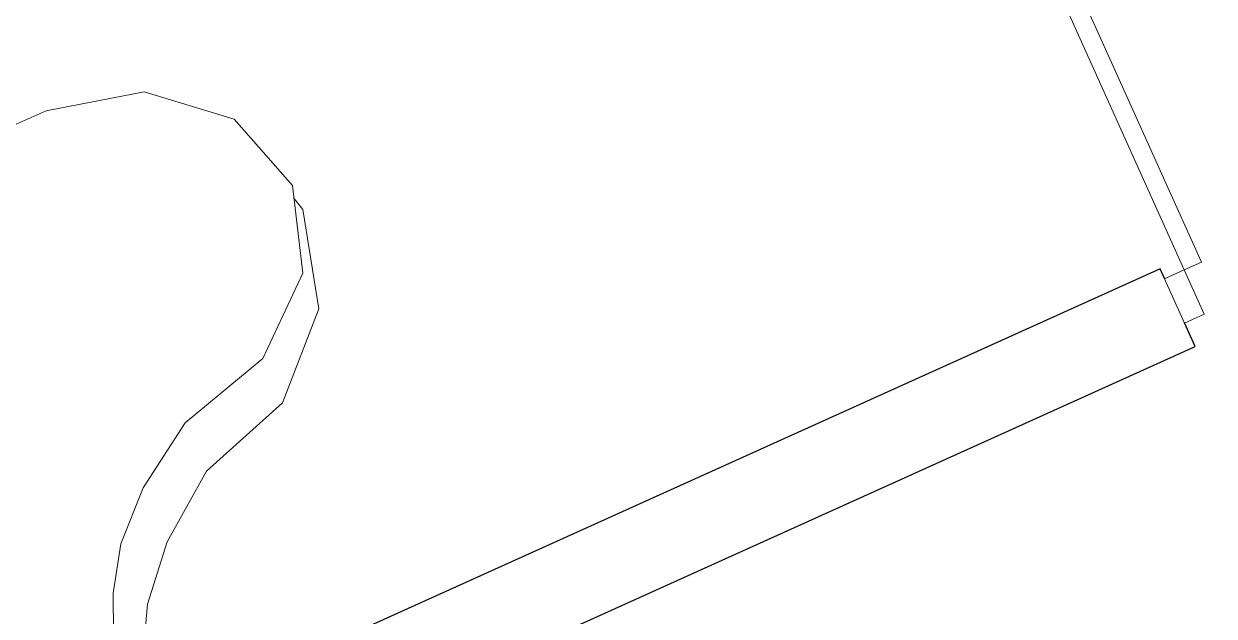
# Model space of a CAD drawing. Header units: metres. Extents: x -217 to -108, y -304 to -188.
# Drawn here: x -161.67 to -158.871, y -231.191 to -229.799 of the extents above; entities that cross this region are included whole.
import ezdxf

# ---------------------------------------------------------------- set-up
doc = ezdxf.new("R2010")
doc.units = ezdxf.units.M
for name, color, linetype, lineweight in [('A-DOOR', 31, 'Continuous', 9), ('A-DOOR-FRAM', 31, 'Continuous', 18), ('A-WALL', 113, 'Continuous', 9), ('G-IMPT', 8, 'Continuous', 9), ('Q-SPCQ', 91, 'Continuous', 9)]:
    doc.layers.add(name, color=color, linetype=linetype, lineweight=lineweight)

# ---------------------------------------------------------------- blocks, each defined once
blk = doc.blocks.new('Piano03 - 12ZPIA03_dwg-824368-Nivel 3')
at = {"layer": 'G-IMPT'}
for p, q in [((0.7747, 1.27), (0.7112, 1.1557)), ((0.7747, 1.27), (0.7112, 1.1557)), ((0.7747, 1.0999), (0.8128, 1.1878)), ((0.7112, 1.1557), (0.6096, 1.0414)), ((0.7112, 1.1557), (0.6096, 1.0414)), ((0.7112, 1.0009), (0.7747, 1.0999)), ((0.4572, 0.9271), (0.6096, 1.0414)), ((0.6096, 1.0414), (0.4572, 0.9271)), ((0.6096, 0.9019), (0.7112, 1.0009)), ((0.4572, 0.9271), (0.2286, 0.8531)), ((0.4572, 0.9271), (0.2286, 0.8531)), ((0.4572, 0.8029), (0.6096, 0.9019)), ((0.0613, 0.6858), (0.2286, 0.8531)), ((0.2286, 0.8531), (0.0613, 0.6858)), ((0.2286, 0.7388), (0.4572, 0.8029)), ((0.2286, 0.7388), (0.0613, 0.5939)), ((0, 0.4572), (0.0613, 0.6858)), ((0.0613, 0.6858), (0, 0.4572)), ((0.0613, 0.5939), (0, 0.3959)), ((0.0088, 0.4244), (0, 0.4572)), ((0, 0.4572), (0.0088, 0.4244)), ((0, 0.3959), (0.0613, 0.198)), ((0.0613, 0.198), (0.2286, 0.053)), ((0.4572, 0), (0.2286, 0.053)), ((1.6129, 0), (0.4572, 0)), ((0.4572, 0), (1.016, 0))]:
    blk.add_line(p, q, dxfattribs=at)
blk = doc.blocks.new('Piano03 - Piano03-824635-Nivel 3')
blk.add_blockref('Piano03 - 12ZPIA03_dwg-824368-Nivel 3', (0, 0))
blk = doc.blocks.new('Double_Aluminum_Door_with_Transom_6328 - 6_-0_ x 8_-0_ x 10_-0_-446608-Nivel 3')
at = {"layer": 'A-DOOR', "lineweight": 18}
for p, q in [((-0.9144, 0.989), (-0.86995, 0.989)), ((-0.9144, 0.0746), (-0.9144, 0.989)), ((-0.86995, 0.989), (-0.86995, 0.0746)), ((0.86995, 0.989), (0.86995, 0.0746)), ((0.9144, 0.989), (0.86995, 0.989)), ((0.9144, 0.0746), (0.9144, 0.989)), ((-0.86995, 0.0746), (-0.9144, 0.0746)), ((0.86995, 0.0746), (0.9144, 0.0746))]:
    blk.add_line(p, q, dxfattribs=at)
at = {"layer": 'A-DOOR'}
for centre, start, end in [((-0.9144, 0.0746), 360, 90), ((0.9144, 0.0746), 90, 180)]:
    blk.add_arc(centre, 0.9144, start, end, dxfattribs=at)
at = {"layer": 'A-DOOR-FRAM'}
for p, q in [((-0.9144, 0.0746), (-0.9652, 0.0746)), ((-0.9652, 0.0746), (-0.9652, -0.0397)), ((-0.9144, -0.0397), (-0.9144, 0.0746)), ((0.9652, 0.0746), (0.9144, 0.0746)), ((0.9144, 0.0746), (0.9144, -0.0397)), ((0.9652, -0.0397), (0.9652, 0.0746)), ((-0.9652, -0.0397), (-0.9144, -0.0397)), ((0.9144, -0.0397), (0.9652, -0.0397))]:
    blk.add_line(p, q, dxfattribs=at)

msp = doc.modelspace()

# ---------------------------------------------------------------- linework, layer by layer
at = {"layer": 'A-WALL', "lineweight": 25}
for p, q in [((-158.9977, -230.3748), (-163.1623, -232.2539)), ((-158.9872, -230.3979), (-158.9977, -230.3748)), ((-158.9154, -230.5571), (-158.9402, -230.5021)), ((-163.08, -232.4362), (-158.9154, -230.5571))]:
    msp.add_line(p, q, dxfattribs=at)

# ---------------------------------------------------------------- block references
at = {"layer": 'A-DOOR', "rotation": 24.28512590140617}
msp.add_blockref('Double_Aluminum_Door_with_Transom_6328 - 6_-0_ x 8_-0_ x 10_-0_-446608-Nivel 3', (-158.0768, -230.069), dxfattribs=at)
at = {"layer": 'Q-SPCQ', "rotation": 203.9999999999995}
msp.add_blockref('Piano03 - Piano03-824635-Nivel 3', (-161.1997, -229.8174), dxfattribs=at)

doc.saveas('drawing.dxf')
